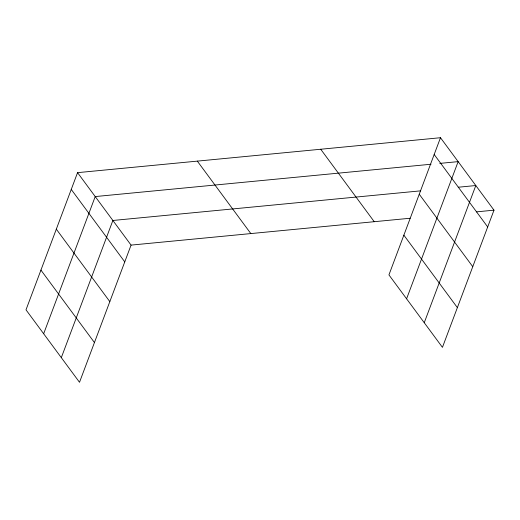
<?xml version="1.0" encoding="UTF-8"?>
<svg xmlns="http://www.w3.org/2000/svg" width="520" height="520" viewBox="0 0 520 520"><rect width="100%" height="100%" fill="white"/><g stroke="black" fill="none" stroke-linecap="round" stroke-linejoin="round"><path stroke-width="0.78" d="M77.558 172.653L26 309.829L79.508 382.285L131.066 245.108L77.558 172.653L440.492 137.716L494 210.171L442.442 347.347L388.934 274.892L440.492 137.716M43.661 333.736L95.219 196.567L431.002 164.242M61.315 357.65L112.879 220.474L420.713 190.84M406.588 298.798L458.146 161.629L439.784 163.397M424.249 322.712L475.807 185.536L458.244 187.226M131.066 245.108L410.163 218.244M476.437 211.861L494 210.171M434.181 154.499L487.688 226.954M419.25 194.227L472.758 266.682M403.865 235.164L457.373 307.619M320.723 149.247L374.231 221.702M197.327 161.122L250.835 233.578M71.253 189.436L124.761 261.892M56.316 229.171L109.824 301.62M40.931 270.101L94.439 342.557"/></g></svg>
